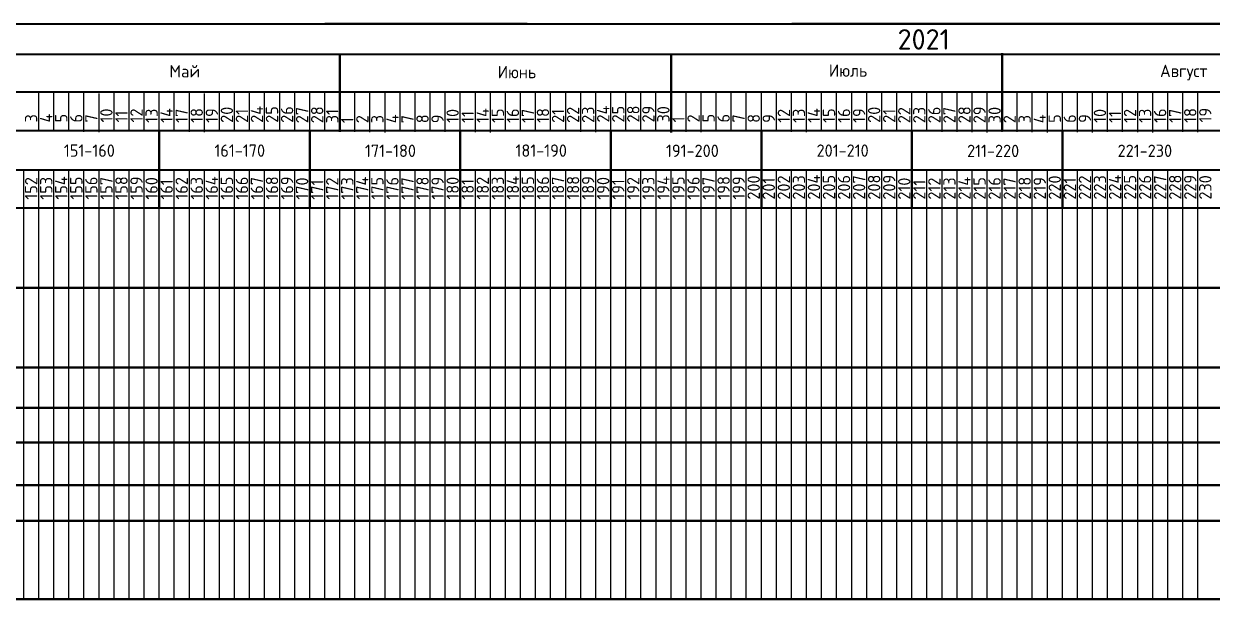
# Model space of a CAD drawing. Header units: millimetres. Extents: x -782 to 10910, y 3841 to 13237.
# Drawn here: x 4305.1 to 4407.8, y 12392.6 to 12442.3 of the extents above; entities that cross this region are included whole.
import ezdxf

# ---------------------------------------------------------------- set-up
doc = ezdxf.new("R2010")
doc.units = ezdxf.units.MM
doc.layers.add('05', color=7, linetype='Continuous', lineweight=50)
doc.layers.add('A0-08', color=101, linetype='Continuous')
doc.styles.add('GOST-2.304_Type-B', font='GOST_Common.ttf')
doc.styles.get("Standard").update_dxf_attribs({"font": 'isocpeur.ttf'})

msp = doc.modelspace()

# ---------------------------------------------------------------- linework, layer by layer
at = {"lineweight": 50}
for p, q in [((4332.416122, 12432.945917), (4332.416122, 12439.673752)), ((4361.015996, 12432.891266), (4361.015996, 12439.619101)), ((4389.616524, 12433.024421), (4389.616524, 12439.752255)), ((4316.816436, 12426.359291), (4316.816436, 12432.99227)), ((4329.816436, 12426.366984), (4329.816436, 12432.999963)), ((4342.816436, 12426.382369), (4342.816436, 12433.015348)), ((4355.816436, 12426.351599), (4355.816436, 12432.984578)), ((4368.816436, 12426.359291), (4368.816436, 12432.99227)), ((4381.816436, 12426.359291), (4381.816436, 12432.99227)), ((4394.816436, 12426.382369), (4394.816436, 12433.015348)), ((4059.097665, 12419.487895), (4849.816436, 12419.487895)), ((4059.097633, 12412.585729), (4849.816436, 12412.588969)), ((4181.616413, 12409.114862), (4554.716436, 12409.114862)), ((4059.097665, 12406.094891), (4849.816436, 12406.09813)), ((4181.616405, 12402.423648), (4523.516405, 12402.423648)), ((4059.097665, 12399.329834), (4849.816561, 12399.332764)), ((4059.097665, 12392.564777), (4849.816436, 12392.567707)), ((4059.097665, 12392.564777), (4849.816436, 12392.567707))]:
    msp.add_line(p, q, dxfattribs=at)
at = {"lineweight": -3}
for p, q in [((4367.515807, 12433.116898), (4367.515744, 12436.443424)), ((4376.615744, 12433.11707), (4376.615681, 12436.443597)), ((4379.215744, 12433.11707), (4379.216524, 12436.436739)), ((4385.715681, 12433.1348), (4385.715618, 12436.461327)), ((4306.416248, 12433.027903), (4306.417028, 12436.347571)), ((4312.916184, 12433.045633), (4312.916121, 12436.372159)), ((4314.216185, 12433.058846), (4314.216965, 12436.378515)), ((4315.516185, 12433.028075), (4315.516965, 12436.347744)), ((4322.016122, 12433.045805), (4322.016059, 12436.372332)), ((4324.616122, 12433.045805), (4324.616902, 12436.365474)), ((4327.216122, 12433.028248), (4327.216903, 12436.347916)), ((4328.516122, 12433.084543), (4328.516902, 12436.404212)), ((4328.516122, 12433.084543), (4328.516902, 12436.404212)), ((4331.116059, 12433.063535), (4331.115996, 12436.390062)), ((4331.116122, 12432.99227), (4331.116902, 12436.311939)), ((4331.116122, 12432.99227), (4331.116902, 12436.311939)), ((4333.716059, 12433.063535), (4333.716839, 12436.383204)), ((4337.616059, 12433.01), (4337.615996, 12436.336527)), ((4337.616059, 12433.01), (4337.615996, 12436.336527)), ((4340.215996, 12433.081265), (4340.215933, 12436.407792)), ((4340.216059, 12432.992443), (4340.216839, 12436.312111)), ((4340.216059, 12432.992443), (4340.216839, 12436.312111)), ((4342.815996, 12433.063708), (4342.816776, 12436.383376)), ((4346.715996, 12433.010173), (4346.715933, 12436.3367)), ((4346.715996, 12433.010173), (4346.715933, 12436.3367)), ((4349.315933, 12433.081438), (4349.31587, 12436.407964)), ((4349.315996, 12433.010173), (4349.316776, 12436.329841)), ((4349.315996, 12433.010173), (4349.316776, 12436.329841)), ((4351.915933, 12433.081438), (4351.916713, 12436.401106)), ((4353.215996, 12433.023213), (4353.216777, 12436.342882)), ((4353.215996, 12433.023213), (4353.216777, 12436.342882)), ((4355.815933, 12433.027903), (4355.81587, 12436.35443)), ((4355.815933, 12433.027903), (4355.81587, 12436.35443)), ((4358.41587, 12433.099168), (4358.415807, 12436.425694)), ((4358.415933, 12433.027903), (4358.416713, 12436.347571)), ((4358.415933, 12433.027903), (4358.416713, 12436.347571)), ((4361.01587, 12433.099168), (4361.01665, 12436.418836)), ((4364.91587, 12433.045633), (4364.915807, 12436.372159)), ((4364.91587, 12433.045633), (4364.915807, 12436.372159)), ((4366.21587, 12433.058846), (4366.216651, 12436.378515)), ((4366.21587, 12433.058846), (4366.216651, 12436.378515)), ((4367.51587, 12433.028075), (4367.516651, 12436.347744)), ((4367.51587, 12433.028075), (4367.516651, 12436.347744)), ((4370.115807, 12433.09934), (4370.116588, 12436.419009)), ((4374.015807, 12433.045805), (4374.015744, 12436.372332)), ((4374.015807, 12433.045805), (4374.015744, 12436.372332)), ((4376.615807, 12433.045805), (4376.616588, 12436.365474)), ((4376.615807, 12433.045805), (4376.616588, 12436.365474)), ((4379.215807, 12433.028248), (4379.216588, 12436.347916)), ((4379.215807, 12433.028248), (4379.216588, 12436.347916)), ((4380.515744, 12433.086299), (4380.516524, 12436.405968)), ((4383.115744, 12432.994027), (4383.116524, 12436.313695)), ((4388.315684, 12432.99434), (4388.316464, 12436.314009)), ((4389.615681, 12433.011757), (4389.615618, 12436.338284)), ((4392.215681, 12432.994199), (4392.216462, 12436.313868)), ((4394.815621, 12433.01207), (4394.815557, 12436.338597)), ((4397.415621, 12432.994513), (4397.416401, 12436.314182)), ((4398.715618, 12433.011929), (4398.715555, 12436.338456)), ((4401.315618, 12433.011929), (4401.316399, 12436.331598)), ((4403.915558, 12433.012243), (4403.915495, 12436.33877)), ((4405.215619, 12433.02497), (4405.216399, 12436.344639)), ((4406.515558, 12433.012243), (4406.516338, 12436.331912))]:
    msp.add_line(p, q, dxfattribs=at)
at = {"lineweight": 25}
for p, q in [((4307.716248, 12432.997132), (4307.716248, 12436.321314)), ((4309.016248, 12432.997132), (4309.016248, 12436.321314)), ((4310.316248, 12432.966361), (4310.316248, 12436.290544)), ((4311.616248, 12432.935591), (4311.616248, 12436.259773)), ((4314.216185, 12432.997305), (4314.216185, 12436.321487)), ((4316.816185, 12432.997305), (4316.816185, 12436.321487)), ((4318.116185, 12432.997305), (4318.116185, 12436.321487)), ((4319.416185, 12432.966534), (4319.416185, 12436.290716)), ((4320.716185, 12432.935763), (4320.716185, 12436.259945)), ((4323.316122, 12433.015035), (4323.316122, 12436.339217)), ((4325.916122, 12433.015035), (4325.916122, 12436.339217)), ((4327.216122, 12433.053772), (4327.216122, 12436.377954)), ((4327.216122, 12433.053772), (4327.216122, 12436.377954)), ((4327.216122, 12433.015035), (4327.216122, 12436.339217)), ((4328.516122, 12432.984264), (4328.516122, 12436.308446)), ((4329.816122, 12432.9615), (4329.816122, 12436.285682)), ((4329.816122, 12432.9615), (4329.816122, 12436.285682)), ((4329.816122, 12432.953493), (4329.816122, 12436.277675)), ((4332.416059, 12433.032764), (4332.416059, 12436.356947)), ((4332.416122, 12432.9615), (4332.416122, 12436.285682)), ((4332.416122, 12432.9615), (4332.416122, 12436.285682)), ((4333.716122, 12432.9615), (4333.716122, 12436.285682)), ((4333.716122, 12432.9615), (4333.716122, 12436.285682)), ((4335.016059, 12433.032764), (4335.016059, 12436.356947)), ((4335.016122, 12432.930729), (4335.016122, 12436.254911)), ((4335.016122, 12432.930729), (4335.016122, 12436.254911)), ((4336.316059, 12433.032764), (4336.316059, 12436.356947)), ((4336.316122, 12432.899958), (4336.316122, 12436.22414)), ((4336.316122, 12432.899958), (4336.316122, 12436.22414)), ((4337.616059, 12433.001994), (4337.616059, 12436.326176)), ((4338.916059, 12432.971223), (4338.916059, 12436.295405)), ((4338.916059, 12432.961672), (4338.916059, 12436.285854)), ((4338.916059, 12432.961672), (4338.916059, 12436.285854)), ((4341.515996, 12433.032937), (4341.515996, 12436.357119)), ((4341.516059, 12432.961672), (4341.516059, 12436.285854)), ((4341.516059, 12432.961672), (4341.516059, 12436.285854)), ((4342.816059, 12432.961672), (4342.816059, 12436.285854)), ((4342.816059, 12432.961672), (4342.816059, 12436.285854)), ((4344.115996, 12433.032937), (4344.115996, 12436.357119)), ((4344.116059, 12432.930901), (4344.116059, 12436.255084)), ((4344.116059, 12432.930901), (4344.116059, 12436.255084)), ((4345.415996, 12433.032937), (4345.415996, 12436.357119)), ((4345.416059, 12432.900131), (4345.416059, 12436.224313)), ((4345.416059, 12432.900131), (4345.416059, 12436.224313)), ((4346.715996, 12433.002166), (4346.715996, 12436.326349)), ((4348.015996, 12432.979402), (4348.015996, 12436.303584)), ((4348.015996, 12432.979402), (4348.015996, 12436.303584)), ((4348.015996, 12432.971396), (4348.015996, 12436.295578)), ((4350.615933, 12433.050667), (4350.615933, 12436.374849)), ((4350.615996, 12432.979402), (4350.615996, 12436.303584)), ((4350.615996, 12432.979402), (4350.615996, 12436.303584)), ((4351.915996, 12432.979402), (4351.915996, 12436.303584)), ((4351.915996, 12432.979402), (4351.915996, 12436.303584)), ((4353.215933, 12433.050667), (4353.215933, 12436.374849)), ((4353.215996, 12432.948631), (4353.215996, 12436.272814)), ((4353.215996, 12432.948631), (4353.215996, 12436.272814)), ((4354.515933, 12433.050667), (4354.515933, 12436.374849)), ((4354.515996, 12432.917861), (4354.515996, 12436.242043)), ((4354.515996, 12432.917861), (4354.515996, 12436.242043)), ((4355.815933, 12433.019896), (4355.815933, 12436.344078)), ((4357.115933, 12432.997132), (4357.115933, 12436.321314)), ((4357.115933, 12432.997132), (4357.115933, 12436.321314)), ((4357.115933, 12432.989126), (4357.115933, 12436.313308)), ((4359.71587, 12433.068397), (4359.71587, 12436.392579)), ((4359.715933, 12432.997132), (4359.715933, 12436.321314)), ((4359.715933, 12432.997132), (4359.715933, 12436.321314)), ((4361.015933, 12432.997132), (4361.015933, 12436.321314)), ((4361.015933, 12432.997132), (4361.015933, 12436.321314)), ((4362.31587, 12433.068397), (4362.31587, 12436.392579)), ((4362.315933, 12432.966361), (4362.315933, 12436.290544)), ((4362.315933, 12432.966361), (4362.315933, 12436.290544)), ((4363.61587, 12433.068397), (4363.61587, 12436.392579)), ((4363.615933, 12432.935591), (4363.615933, 12436.259773)), ((4363.615933, 12432.935591), (4363.615933, 12436.259773)), ((4364.91587, 12433.037626), (4364.91587, 12436.361808)), ((4366.21587, 12433.006856), (4366.21587, 12436.331038)), ((4366.21587, 12432.997305), (4366.21587, 12436.321487)), ((4366.21587, 12432.997305), (4366.21587, 12436.321487)), ((4368.815807, 12433.068569), (4368.815807, 12436.392752)), ((4368.81587, 12432.997305), (4368.81587, 12436.321487)), ((4368.81587, 12432.997305), (4368.81587, 12436.321487)), ((4370.11587, 12432.997305), (4370.11587, 12436.321487)), ((4370.11587, 12432.997305), (4370.11587, 12436.321487)), ((4371.415807, 12433.068569), (4371.415807, 12436.392752)), ((4371.41587, 12432.966534), (4371.41587, 12436.290716)), ((4371.41587, 12432.966534), (4371.41587, 12436.290716)), ((4372.715807, 12433.068569), (4372.715807, 12436.392752)), ((4372.71587, 12432.935763), (4372.71587, 12436.259945)), ((4372.71587, 12432.935763), (4372.71587, 12436.259945)), ((4374.015807, 12433.037799), (4374.015807, 12436.361981)), ((4375.315807, 12433.015035), (4375.315807, 12436.339217)), ((4375.315807, 12433.015035), (4375.315807, 12436.339217)), ((4375.315807, 12433.007028), (4375.315807, 12436.33121)), ((4377.915744, 12433.086299), (4377.915744, 12436.410482)), ((4377.915807, 12433.015035), (4377.915807, 12436.339217)), ((4377.915807, 12433.015035), (4377.915807, 12436.339217)), ((4379.215744, 12433.055529), (4379.215744, 12436.379711)), ((4379.215807, 12433.015035), (4379.215807, 12436.339217)), ((4379.215807, 12433.015035), (4379.215807, 12436.339217)), ((4380.515744, 12433.086299), (4380.515744, 12436.410482)), ((4380.515807, 12432.984264), (4380.515807, 12436.308446)), ((4380.515807, 12432.984264), (4380.515807, 12436.308446)), ((4381.815744, 12433.086299), (4381.815744, 12436.410482)), ((4381.815744, 12432.963256), (4381.815744, 12436.287438)), ((4383.115744, 12433.055529), (4383.115744, 12436.379711)), ((4384.415744, 12433.024758), (4384.415744, 12436.34894)), ((4384.415744, 12432.963256), (4384.415744, 12436.287438)), ((4385.715744, 12432.963256), (4385.715744, 12436.287438)), ((4387.015684, 12432.96357), (4387.015684, 12436.287752)), ((4387.015744, 12432.932485), (4387.015744, 12436.256668)), ((4388.315744, 12432.901715), (4388.315744, 12436.225897)), ((4389.615684, 12432.96357), (4389.615684, 12436.287752)), ((4390.915681, 12432.963429), (4390.915681, 12436.287611)), ((4390.915684, 12432.96357), (4390.915684, 12436.287752)), ((4392.215684, 12432.932799), (4392.215684, 12436.256981)), ((4393.515681, 12432.963429), (4393.515681, 12436.287611)), ((4393.515684, 12432.902028), (4393.515684, 12436.226211)), ((4394.815681, 12432.963429), (4394.815681, 12436.287611)), ((4396.115621, 12432.963742), (4396.115621, 12436.287925)), ((4396.115681, 12432.932658), (4396.115681, 12436.25684)), ((4397.415681, 12432.901887), (4397.415681, 12436.226069)), ((4398.715621, 12432.963742), (4398.715621, 12436.287925)), ((4400.015618, 12432.981159), (4400.015618, 12436.305341)), ((4400.015621, 12432.963742), (4400.015621, 12436.287925)), ((4401.315621, 12432.932972), (4401.315621, 12436.257154)), ((4402.615618, 12432.981159), (4402.615618, 12436.305341)), ((4402.615621, 12432.902201), (4402.615621, 12436.226383)), ((4403.915618, 12432.981159), (4403.915618, 12436.305341)), ((4405.215558, 12432.981472), (4405.215558, 12436.305654)), ((4405.215618, 12432.950388), (4405.215618, 12436.27457)), ((4406.515618, 12432.919617), (4406.515618, 12436.243799)), ((4305.116436, 12426.374677), (4305.116436, 12429.698859)), ((4305.116436, 12426.374677), (4305.116436, 12429.698859)), ((4305.116436, 12392.565689), (4305.116436, 12429.683473)), ((4306.416436, 12426.374677), (4306.416436, 12429.698859)), ((4306.416436, 12426.374677), (4306.416436, 12429.698859)), ((4306.416436, 12392.565694), (4306.416436, 12429.683473)), ((4307.716436, 12426.374677), (4307.716436, 12429.714244)), ((4307.716436, 12392.565698), (4307.716436, 12429.683473)), ((4309.016436, 12426.374677), (4309.016436, 12429.698859)), ((4309.016436, 12426.374677), (4309.016436, 12429.698859)), ((4309.016436, 12392.565703), (4309.016436, 12429.683473)), ((4310.316436, 12426.374677), (4310.316436, 12429.698859)), ((4310.316436, 12426.374677), (4310.316436, 12429.698859)), ((4310.316436, 12392.565708), (4310.316436, 12429.683473)), ((4311.616436, 12426.374677), (4311.616436, 12429.714244)), ((4311.616436, 12392.565713), (4311.616436, 12429.683473)), ((4312.916436, 12426.374677), (4312.916436, 12429.698859)), ((4312.916436, 12426.374677), (4312.916436, 12429.698859)), ((4312.916436, 12392.565718), (4312.916436, 12429.683473)), ((4314.216436, 12426.374677), (4314.216436, 12429.698859)), ((4314.216436, 12426.374677), (4314.216436, 12429.698859)), ((4314.216436, 12392.565722), (4314.216436, 12429.683473)), ((4315.516436, 12426.374677), (4315.516436, 12429.714244)), ((4315.516436, 12392.565727), (4315.516436, 12429.683473)), ((4316.816436, 12426.374677), (4316.816436, 12429.698859)), ((4316.816436, 12426.374677), (4316.816436, 12429.698859)), ((4316.816436, 12392.565732), (4316.816436, 12429.683473)), ((4318.116436, 12426.374677), (4318.116436, 12429.698859)), ((4318.116436, 12426.374677), (4318.116436, 12429.698859)), ((4318.116436, 12392.565737), (4318.116436, 12429.683473)), ((4319.416436, 12426.374677), (4319.416436, 12429.714244)), ((4319.416436, 12392.565742), (4319.416436, 12429.683473)), ((4320.716436, 12392.565747), (4320.716436, 12429.683473)), ((4320.716436, 12426.359291), (4320.716436, 12429.683473)), ((4320.716436, 12426.359291), (4320.716436, 12429.683473)), ((4322.016436, 12392.565751), (4322.016436, 12429.683473)), ((4322.016436, 12426.359291), (4322.016436, 12429.683473)), ((4322.016436, 12426.359291), (4322.016436, 12429.683473)), ((4323.316436, 12426.359291), (4323.316436, 12429.698859)), ((4323.316436, 12392.565756), (4323.316436, 12429.683473)), ((4324.616436, 12392.565761), (4324.616436, 12429.683473)), ((4324.616436, 12426.343906), (4324.616436, 12429.668088)), ((4324.616436, 12426.343906), (4324.616436, 12429.668088)), ((4325.916436, 12392.565766), (4325.916436, 12429.683473)), ((4325.916436, 12426.343906), (4325.916436, 12429.668088)), ((4325.916436, 12426.343906), (4325.916436, 12429.668088)), ((4327.216436, 12392.565771), (4327.216436, 12429.683473)), ((4327.216436, 12426.343906), (4327.216436, 12429.683473)), ((4328.516436, 12392.565775), (4328.516436, 12429.683473)), ((4328.516436, 12426.359291), (4328.516436, 12429.683473)), ((4328.516436, 12426.359291), (4328.516436, 12429.683473)), ((4329.816436, 12392.56578), (4329.816436, 12429.683473)), ((4329.816436, 12426.359291), (4329.816436, 12429.683473)), ((4329.816436, 12426.359291), (4329.816436, 12429.683473)), ((4331.116436, 12426.359291), (4331.116436, 12429.698859)), ((4331.116436, 12392.565785), (4331.116436, 12429.683473)), ((4332.416436, 12392.56579), (4332.416436, 12429.683473)), ((4332.416436, 12426.359291), (4332.416436, 12429.683473)), ((4332.416436, 12426.359291), (4332.416436, 12429.683473)), ((4333.716436, 12392.565795), (4333.716436, 12429.683473)), ((4333.716436, 12426.359291), (4333.716436, 12429.683473)), ((4333.716436, 12426.359291), (4333.716436, 12429.683473)), ((4335.016436, 12426.359291), (4335.016436, 12429.698859)), ((4335.016436, 12392.5658), (4335.016436, 12429.683473)), ((4336.316436, 12392.565804), (4336.316436, 12429.683473)), ((4336.316436, 12426.359291), (4336.316436, 12429.683473)), ((4336.316436, 12426.359291), (4336.316436, 12429.683473)), ((4337.616436, 12392.565809), (4337.616436, 12429.683473)), ((4337.616436, 12426.359291), (4337.616436, 12429.683473)), ((4337.616436, 12426.359291), (4337.616436, 12429.683473)), ((4338.916436, 12426.359291), (4338.916436, 12429.698859)), ((4338.916436, 12392.565814), (4338.916436, 12429.683473)), ((4340.216436, 12392.565819), (4340.216436, 12429.683473)), ((4340.216436, 12426.359291), (4340.216436, 12429.683473)), ((4340.216436, 12426.359291), (4340.216436, 12429.683473)), ((4341.516436, 12392.565824), (4341.516436, 12429.683473)), ((4341.516436, 12426.359291), (4341.516436, 12429.683473)), ((4341.516436, 12426.359291), (4341.516436, 12429.683473)), ((4342.816436, 12426.359291), (4342.816436, 12429.698859)), ((4342.816436, 12392.565828), (4342.816436, 12429.683473)), ((4344.116436, 12392.565833), (4344.116436, 12429.683473)), ((4344.116436, 12426.343906), (4344.116436, 12429.668088)), ((4344.116436, 12426.343906), (4344.116436, 12429.668088)), ((4345.416436, 12392.565838), (4345.416436, 12429.683473)), ((4345.416436, 12426.343906), (4345.416436, 12429.668088)), ((4345.416436, 12426.343906), (4345.416436, 12429.668088)), ((4346.716436, 12392.565843), (4346.716436, 12429.683473)), ((4346.716436, 12426.343906), (4346.716436, 12429.683473)), ((4348.016436, 12392.565848), (4348.016436, 12429.683473)), ((4348.016436, 12426.328521), (4348.016436, 12429.652703)), ((4348.016436, 12426.328521), (4348.016436, 12429.652703)), ((4349.316436, 12392.565853), (4349.316436, 12429.683473)), ((4349.316436, 12426.328521), (4349.316436, 12429.652703)), ((4349.316436, 12426.328521), (4349.316436, 12429.652703)), ((4350.616436, 12392.565857), (4350.616436, 12429.683473)), ((4350.616436, 12426.328521), (4350.616436, 12429.668088)), ((4351.916436, 12392.565862), (4351.916436, 12429.683473)), ((4351.916436, 12426.343906), (4351.916436, 12429.668088)), ((4351.916436, 12426.343906), (4351.916436, 12429.668088)), ((4353.216436, 12392.565867), (4353.216436, 12429.683473)), ((4353.216436, 12426.343906), (4353.216436, 12429.668088)), ((4353.216436, 12426.343906), (4353.216436, 12429.668088)), ((4354.516436, 12392.565872), (4354.516436, 12429.683473)), ((4354.516436, 12426.343906), (4354.516436, 12429.683473)), ((4355.816436, 12392.565877), (4355.816436, 12429.683473)), ((4355.816436, 12426.343906), (4355.816436, 12429.668088)), ((4355.816436, 12426.343906), (4355.816436, 12429.668088)), ((4357.116436, 12392.565881), (4357.116436, 12429.683473)), ((4357.116436, 12426.343906), (4357.116436, 12429.668088)), ((4357.116436, 12426.343906), (4357.116436, 12429.668088)), ((4358.416436, 12392.565886), (4358.416436, 12429.683473)), ((4358.416436, 12426.343906), (4358.416436, 12429.683473)), ((4359.716436, 12392.565891), (4359.716436, 12429.683473)), ((4359.716436, 12426.343906), (4359.716436, 12429.668088)), ((4359.716436, 12426.343906), (4359.716436, 12429.668088)), ((4361.016436, 12392.565896), (4361.016436, 12429.683473)), ((4361.016436, 12426.343906), (4361.016436, 12429.668088)), ((4361.016436, 12426.343906), (4361.016436, 12429.668088)), ((4362.316436, 12392.565901), (4362.316436, 12429.683473)), ((4362.316436, 12426.343906), (4362.316436, 12429.683473)), ((4363.616436, 12392.565905), (4363.616436, 12429.683473)), ((4363.616436, 12426.343906), (4363.616436, 12429.668088)), ((4363.616436, 12426.343906), (4363.616436, 12429.668088)), ((4364.916436, 12392.56591), (4364.916436, 12429.683473)), ((4364.916436, 12426.343906), (4364.916436, 12429.668088)), ((4364.916436, 12426.343906), (4364.916436, 12429.668088)), ((4366.216436, 12392.565915), (4366.216436, 12429.683473)), ((4366.216436, 12426.343906), (4366.216436, 12429.683473)), ((4367.516436, 12426.374677), (4367.516436, 12429.698859)), ((4367.516436, 12426.374677), (4367.516436, 12429.698859)), ((4367.516436, 12392.56592), (4367.516436, 12429.683473)), ((4368.816436, 12426.374677), (4368.816436, 12429.698859)), ((4368.816436, 12426.374677), (4368.816436, 12429.698859)), ((4368.816436, 12392.565925), (4368.816436, 12429.683473)), ((4370.116436, 12426.374677), (4370.116436, 12429.714244)), ((4370.116436, 12392.56593), (4370.116436, 12429.683473)), ((4371.416436, 12392.565934), (4371.416436, 12429.683473)), ((4371.416436, 12426.359291), (4371.416436, 12429.683473)), ((4371.416436, 12426.359291), (4371.416436, 12429.683473)), ((4372.716436, 12392.565939), (4372.716436, 12429.683473)), ((4372.716436, 12426.359291), (4372.716436, 12429.683473)), ((4372.716436, 12426.359291), (4372.716436, 12429.683473)), ((4374.016436, 12426.359291), (4374.016436, 12429.698859)), ((4374.016436, 12392.565944), (4374.016436, 12429.683473)), ((4375.316436, 12426.374677), (4375.316436, 12429.698859)), ((4375.316436, 12426.374677), (4375.316436, 12429.698859)), ((4375.316436, 12392.565949), (4375.316436, 12429.683473)), ((4376.616436, 12426.374677), (4376.616436, 12429.698859)), ((4376.616436, 12426.374677), (4376.616436, 12429.698859)), ((4376.616436, 12392.565954), (4376.616436, 12429.683473)), ((4377.916436, 12426.374677), (4377.916436, 12429.714244)), ((4377.916436, 12392.565958), (4377.916436, 12429.683473)), ((4379.216436, 12426.374677), (4379.216436, 12429.698859)), ((4379.216436, 12426.374677), (4379.216436, 12429.698859)), ((4379.216436, 12392.565963), (4379.216436, 12429.683473)), ((4380.516436, 12426.374677), (4380.516436, 12429.698859)), ((4380.516436, 12426.374677), (4380.516436, 12429.698859)), ((4380.516436, 12392.565968), (4380.516436, 12429.683473)), ((4381.816436, 12426.374677), (4381.816436, 12429.714244)), ((4381.816436, 12392.565973), (4381.816436, 12429.683473)), ((4383.116436, 12426.374677), (4383.116436, 12429.698859)), ((4383.116436, 12426.374677), (4383.116436, 12429.698859)), ((4383.116436, 12392.565978), (4383.116436, 12429.683473)), ((4384.416436, 12426.374677), (4384.416436, 12429.698859)), ((4384.416436, 12426.374677), (4384.416436, 12429.698859)), ((4384.416436, 12392.565983), (4384.416436, 12429.683473)), ((4385.716436, 12426.374677), (4385.716436, 12429.714244)), ((4385.716436, 12392.565987), (4385.716436, 12429.683473)), ((4387.016436, 12426.374677), (4387.016436, 12429.698859)), ((4387.016436, 12426.374677), (4387.016436, 12429.698859)), ((4387.016436, 12392.565992), (4387.016436, 12429.683473)), ((4388.316436, 12426.374677), (4388.316436, 12429.698859)), ((4388.316436, 12426.374677), (4388.316436, 12429.698859)), ((4388.316436, 12392.565997), (4388.316436, 12429.683473)), ((4389.616436, 12426.374677), (4389.616436, 12429.714244)), ((4389.616436, 12392.566002), (4389.616436, 12429.683473)), ((4390.916436, 12426.374677), (4390.916436, 12429.698859)), ((4390.916436, 12426.374677), (4390.916436, 12429.698859)), ((4390.916436, 12392.566007), (4390.916436, 12429.683473)), ((4392.216436, 12426.374677), (4392.216436, 12429.698859)), ((4392.216436, 12426.374677), (4392.216436, 12429.698859)), ((4392.216436, 12392.566011), (4392.216436, 12429.683473)), ((4393.516436, 12426.374677), (4393.516436, 12429.714244)), ((4393.516436, 12392.566016), (4393.516436, 12429.683473)), ((4394.816436, 12392.566021), (4394.816436, 12429.683473)), ((4394.816436, 12426.359291), (4394.816436, 12429.683473)), ((4394.816436, 12426.359291), (4394.816436, 12429.683473)), ((4396.116436, 12392.566026), (4396.116436, 12429.683473)), ((4396.116436, 12426.359291), (4396.116436, 12429.683473)), ((4396.116436, 12426.359291), (4396.116436, 12429.683473)), ((4397.416436, 12426.359291), (4397.416436, 12429.698859)), ((4397.416436, 12392.566031), (4397.416436, 12429.683473)), ((4398.716436, 12426.374677), (4398.716436, 12429.698859)), ((4398.716436, 12426.374677), (4398.716436, 12429.698859)), ((4398.716436, 12392.566036), (4398.716436, 12429.683473)), ((4400.016436, 12426.374677), (4400.016436, 12429.698859)), ((4400.016436, 12426.374677), (4400.016436, 12429.698859)), ((4400.016436, 12392.56604), (4400.016436, 12429.683473)), ((4401.316436, 12426.374677), (4401.316436, 12429.714244)), ((4401.316436, 12392.566045), (4401.316436, 12429.683473)), ((4402.616436, 12426.374677), (4402.616436, 12429.698859)), ((4402.616436, 12426.374677), (4402.616436, 12429.698859)), ((4402.616436, 12392.56605), (4402.616436, 12429.683473)), ((4403.916436, 12426.374677), (4403.916436, 12429.698859)), ((4403.916436, 12426.374677), (4403.916436, 12429.698859)), ((4403.916436, 12392.566055), (4403.916436, 12429.683473)), ((4405.216436, 12426.374677), (4405.216436, 12429.714244)), ((4405.216436, 12392.56606), (4405.216436, 12429.683473)), ((4406.516436, 12426.374677), (4406.516436, 12429.698859)), ((4406.516436, 12426.374677), (4406.516436, 12429.698859)), ((4406.516436, 12392.566064), (4406.516436, 12429.683473))]:
    msp.add_line(p, q, dxfattribs=at)
at = {"layer": '05'}
msp.add_line((4331.112868, 12442.294833), (4348.601729, 12442.294833), dxfattribs=at)
at = {"layer": 'A0-08', "color": 0, "lineweight": 40}
for p, q in [((4108.816436, 12442.294833), (4849.816436, 12442.294833)), ((4108.816436, 12442.294833), (4849.816436, 12442.294833)), ((4133.382876, 12442.294833), (4849.816436, 12442.294833)), ((4162.30183, 12442.294833), (4849.816436, 12442.294833)), ((4400.642321, 12442.294833), (4371.450749, 12442.294833)), ((4849.816436, 12442.294833), (4400.642321, 12442.294833)), ((4108.816436, 12439.673752), (4849.816436, 12439.673752)), ((4108.818409, 12436.404212), (4849.818409, 12436.404212)), ((4108.817629, 12433.084543), (4849.817629, 12433.084543)), ((4108.816436, 12429.683473), (4849.816436, 12429.683473)), ((4203.099002, 12429.683473), (4849.816436, 12429.698859)), ((4108.816436, 12426.390062), (4849.816436, 12426.390062))]:
    msp.add_line(p, q, dxfattribs=at)
at = {"layer": 'A0-08', "color": 0, "lineweight": 25}
for p, q in [((4127.626134, 12426.390062), (4404.641687, 12426.390062)), ((4127.626134, 12426.374677), (4404.641687, 12426.374677)), ((4135.377069, 12426.390062), (4404.641687, 12426.390062)), ((4135.377069, 12426.374677), (4404.641687, 12426.374677)), ((4163.089116, 12426.390062), (4404.641687, 12426.390062)), ((4163.089116, 12426.390062), (4404.641687, 12426.390062)), ((4163.089116, 12426.374677), (4404.641687, 12426.374677)), ((4163.089116, 12426.374677), (4404.641687, 12426.374677)), ((4203.099002, 12426.390062), (4404.641687, 12426.390062)), ((4203.099002, 12426.374677), (4404.641687, 12426.374677)), ((4331.112868, 12426.390062), (4343.082676, 12426.390062)), ((4331.112868, 12426.374677), (4343.082676, 12426.374677))]:
    msp.add_line(p, q, dxfattribs=at)

# ---------------------------------------------------------------- texts
msp.add_text('2021', height=1.7683557).set_placement((4380.580683, 12440.06059))
at = {"layer": 'A0-08', "color": 0, "lineweight": 25, "style": 'GOST-2.304_Type-B'}
for s, p in [('Май', (4317.695505, 12437.651477)), ('Июнь', (4346.048268, 12437.582782)), ('Июль', (4374.648797, 12437.715936)), ('Август', (4403.248671, 12437.685438)), ('151-160', (4308.581107, 12430.797966)), ('161-170', (4321.581107, 12430.797966)), ('171-180', (4334.581107, 12430.78258)), ('181-190', (4347.581107, 12430.797966)), ('191-200', (4360.581107, 12430.78258)), ('201-210', (4373.581107, 12430.797966)), ('211-220', (4386.581107, 12430.774888)), ('221-230', (4399.581107, 12430.78258))]:
    msp.add_text(s, height=1.0687328, dxfattribs=at).set_placement(p)
for s, height, p in [('3', 1.068733, (4306.289491, 12433.763355)), ('4', 1.068733, (4307.589491, 12433.763355)), ('5', 1.068733, (4308.889491, 12433.763355)), ('6', 1.068733, (4310.189491, 12433.763355)), ('7', 1.068733, (4311.489491, 12433.763355)), ('10', 1.0687328, (4312.789491, 12433.763355)), ('11', 1.0687328, (4314.089491, 12433.763355)), ('12', 1.0687328, (4315.389491, 12433.763355)), ('13', 1.0687328, (4316.689428, 12433.732757)), ('14', 1.0687328, (4317.989428, 12433.732757)), ('17', 1.0687328, (4319.289428, 12433.732757)), ('18', 1.0687328, (4320.589428, 12433.732757)), ('19', 1.0687328, (4321.889428, 12433.732757)), ('20', 1.0687328, (4323.189428, 12433.732757)), ('21', 1.0687328, (4324.489428, 12433.732757)), ('24', 1.0687328, (4325.789428, 12433.732757)), ('25', 1.0687328, (4327.089428, 12433.732757)), ('26', 1.0687328, (4328.389428, 12433.732757)), ('27', 1.0687328, (4329.689365, 12433.696952)), ('28', 1.0687328, (4330.989365, 12433.696952)), ('31', 1.0687328, (4332.289365, 12433.696952)), ('4', 1.068733, (4337.489365, 12433.696952)), ('10', 1.0687328, (4342.689302, 12433.727723)), ('11', 1.0687328, (4343.989302, 12433.727723)), ('14', 1.0687328, (4345.289302, 12433.727723)), ('15', 1.0687328, (4346.589302, 12433.727723)), ('16', 1.0687328, (4347.889302, 12433.727723)), ('17', 1.0687328, (4349.189302, 12433.727723)), ('18', 1.0687328, (4350.489302, 12433.727723)), ('21', 1.0687328, (4351.789302, 12433.727723)), ('22', 1.0687328, (4353.089302, 12433.727723)), ('23', 1.0687328, (4354.389302, 12433.727723)), ('24', 1.0687328, (4355.689176, 12433.763355)), ('25', 1.0687328, (4356.989176, 12433.763355)), ('28', 1.0687328, (4358.289176, 12433.763355)), ('29', 1.0687328, (4359.589176, 12433.763355)), ('30', 1.0687328, (4360.889176, 12433.763355)), ('2', 1.068733, (4363.489176, 12433.763355)), ('5', 1.068733, (4364.789176, 12433.763355)), ('6', 1.068733, (4366.089176, 12433.763355)), ('7', 1.068733, (4367.389176, 12433.763355)), ('8', 1.068733, (4368.689113, 12433.732757)), ('12', 1.0687328, (4371.289113, 12433.732757)), ('13', 1.0687328, (4372.589113, 12433.732757)), ('14', 1.0687328, (4373.889113, 12433.732757)), ('15', 1.0687328, (4375.189113, 12433.732757)), ('16', 1.0687328, (4376.489113, 12433.732757)), ('19', 1.0687328, (4377.789113, 12433.732757)), ('20', 1.0687328, (4379.089113, 12433.732757)), ('21', 1.0687328, (4380.389113, 12433.732757)), ('22', 1.0687328, (4381.688987, 12433.698709)), ('23', 1.0687328, (4382.988987, 12433.698709)), ('26', 1.0687328, (4384.288987, 12433.698709)), ('27', 1.0687328, (4385.588987, 12433.698709)), ('28', 1.0687328, (4386.888987, 12433.698709)), ('29', 1.0687328, (4388.188987, 12433.698709)), ('30', 1.0687328, (4389.488987, 12433.698709)), ('4', 1.068733, (4393.388987, 12433.698709)), ('10', 1.0687328, (4398.588924, 12433.729479)), ('11', 1.0687328, (4399.888924, 12433.729479)), ('12', 1.0687328, (4401.188924, 12433.729479)), ('13', 1.0687328, (4402.488924, 12433.729479)), ('16', 1.0687328, (4403.788924, 12433.729479)), ('17', 1.0687328, (4405.088924, 12433.729479)), ('18', 1.0687328, (4406.388924, 12433.729479)), ('19', 1.0687328, (4407.688798, 12433.765112)), ('1', 1.068733, (4333.589365, 12433.696952)), ('2', 1.068733, (4334.889365, 12433.696952)), ('3', 1.068733, (4336.189365, 12433.696952)), ('7', 1.068733, (4338.789365, 12433.696952)), ('8', 1.068733, (4340.089365, 12433.696952)), ('9', 1.068733, (4341.389365, 12433.696952)), ('1', 1.068733, (4362.189176, 12433.763355)), ('9', 1.068733, (4369.989113, 12433.732757)), ('2', 1.068733, (4390.788987, 12433.698709)), ('3', 1.068733, (4392.088987, 12433.698709)), ('5', 1.068733, (4394.688924, 12433.729479)), ('6', 1.068733, (4395.988924, 12433.729479)), ('9', 1.068733, (4397.288924, 12433.729479)), ('152', 1.0687328, (4306.289679, 12427.094744)), ('153', 1.0687328, (4307.589679, 12427.094744)), ('154', 1.0687328, (4308.889679, 12427.094744)), ('155', 1.0687328, (4310.189679, 12427.094744)), ('156', 1.0687328, (4311.489679, 12427.094744)), ('157', 1.0687328, (4312.789679, 12427.094744)), ('158', 1.0687328, (4314.089679, 12427.094744)), ('159', 1.0687328, (4315.389679, 12427.094744)), ('160', 1.0687328, (4316.689679, 12427.094744)), ('161', 1.0687328, (4317.989679, 12427.094744)), ('162', 1.0687328, (4319.289679, 12427.094744)), ('163', 1.0687328, (4320.589679, 12427.094744)), ('164', 1.0687328, (4321.889679, 12427.094744)), ('165', 1.0687328, (4323.189679, 12427.094744)), ('166', 1.0687328, (4324.489679, 12427.094744)), ('167', 1.0687328, (4325.789679, 12427.094744)), ('168', 1.0687328, (4327.089679, 12427.094744)), ('169', 1.0687328, (4328.389679, 12427.094744)), ('170', 1.0687328, (4329.689679, 12427.094744)), ('171', 1.0687328, (4330.989679, 12427.094744)), ('172', 1.0687328, (4332.289679, 12427.094744)), ('173', 1.0687328, (4333.589679, 12427.094744)), ('174', 1.0687328, (4334.889679, 12427.094744)), ('175', 1.0687328, (4336.189679, 12427.094744)), ('176', 1.0687328, (4337.489679, 12427.094744)), ('177', 1.0687328, (4338.789679, 12427.094744)), ('178', 1.0687328, (4340.089679, 12427.094744)), ('179', 1.0687328, (4341.389679, 12427.094744)), ('180', 1.0687328, (4342.689679, 12427.094744)), ('181', 1.0687328, (4343.989679, 12427.094744)), ('182', 1.0687328, (4345.289679, 12427.094744)), ('183', 1.0687328, (4346.589679, 12427.094744)), ('184', 1.0687328, (4347.889679, 12427.094744)), ('185', 1.0687328, (4349.189679, 12427.094744)), ('186', 1.0687328, (4350.489679, 12427.094744)), ('187', 1.0687328, (4351.789679, 12427.094744)), ('188', 1.0687328, (4353.089679, 12427.094744)), ('189', 1.0687328, (4354.389679, 12427.094744)), ('190', 1.0687328, (4355.689679, 12427.094744)), ('191', 1.0687328, (4356.989679, 12427.094744)), ('192', 1.0687328, (4358.289679, 12427.094744)), ('193', 1.0687328, (4359.589679, 12427.094744)), ('194', 1.0687328, (4360.889679, 12427.094744)), ('195', 1.0687328, (4362.189679, 12427.094744)), ('196', 1.0687328, (4363.489679, 12427.094744)), ('197', 1.0687328, (4364.789679, 12427.094744)), ('198', 1.0687328, (4366.089679, 12427.094744)), ('199', 1.0687328, (4367.389679, 12427.094744)), ('200', 1.0687328, (4368.689679, 12427.094744)), ('201', 1.0687328, (4369.989679, 12427.094744)), ('202', 1.0687328, (4371.289679, 12427.094744)), ('203', 1.0687328, (4372.589679, 12427.094744)), ('204', 1.0687328, (4373.889679, 12427.094744)), ('205', 1.0687328, (4375.189679, 12427.094744)), ('206', 1.0687328, (4376.489679, 12427.094744)), ('207', 1.0687328, (4377.789679, 12427.094744)), ('208', 1.0687328, (4379.089679, 12427.094744)), ('209', 1.0687328, (4380.389679, 12427.094744)), ('210', 1.0687328, (4381.689679, 12427.094744)), ('211', 1.0687328, (4382.989679, 12427.094744)), ('212', 1.0687328, (4384.289679, 12427.094744)), ('213', 1.0687328, (4385.589679, 12427.094744)), ('214', 1.0687328, (4386.889679, 12427.094744)), ('215', 1.0687328, (4388.189679, 12427.094744)), ('216', 1.0687328, (4389.489679, 12427.094744)), ('217', 1.0687328, (4390.789679, 12427.094744)), ('218', 1.0687328, (4392.089679, 12427.094744)), ('219', 1.0687328, (4393.389679, 12427.094744)), ('220', 1.0687328, (4394.689679, 12427.094744)), ('221', 1.0687328, (4395.989679, 12427.094744)), ('222', 1.0687328, (4397.289679, 12427.094744)), ('223', 1.0687328, (4398.589679, 12427.094744)), ('224', 1.0687328, (4399.889679, 12427.094744)), ('225', 1.0687328, (4401.189679, 12427.094744)), ('226', 1.0687328, (4402.489679, 12427.094744)), ('227', 1.0687328, (4403.789679, 12427.094744)), ('228', 1.0687328, (4405.089679, 12427.094744)), ('229', 1.0687328, (4406.389679, 12427.094744)), ('230', 1.0687328, (4407.689679, 12427.094744))]:
    msp.add_text(s, height=height, rotation=90, dxfattribs=at).set_placement(p)

doc.saveas('drawing.dxf')
